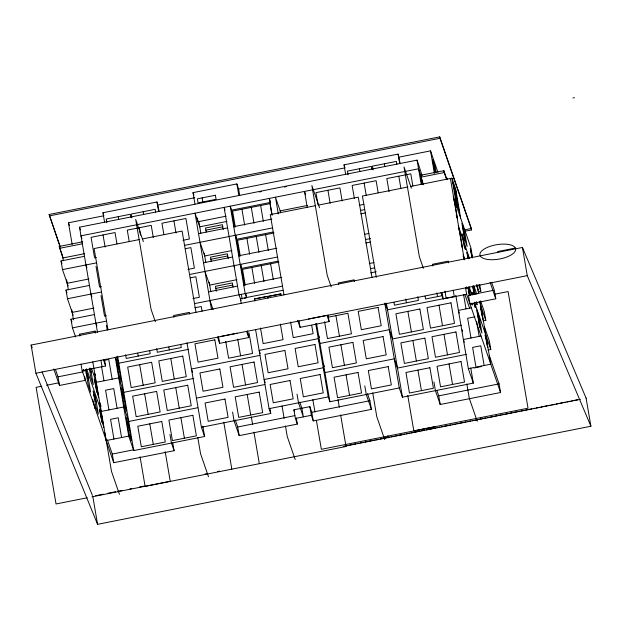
<?xml version="1.0" encoding="UTF-8"?>
<svg xmlns="http://www.w3.org/2000/svg" width="622" height="622" viewBox="0 0 622 622"><rect width="100%" height="100%" fill="white"/><g stroke="black" fill="none" stroke-linecap="round" stroke-linejoin="round"><path stroke-width="0.93" d="M572.948 97.988L574.471 97.67M60.124 247.035L49.13 214.473L439.738 136.879L471.367 228.499L471.608 229.907L464.937 231.236M49.371 215.888L439.979 138.294L471.608 229.907M194.935 203.915L193.007 192.641L236.865 183.933L238.615 189.002L239.734 195.572M104.558 222.124L102.949 212.732L157.001 201.994L159.17 211.581M345.63 174.238L344.02 164.838L398.072 154.1L400.241 163.695M72.175 244.407L68.474 222.793L103.991 215.741M158.042 205.003L194.756 197.71M238.615 189.002L345.062 167.854M399.114 157.117L430.533 150.874L437.942 172.356M97.506 332.513L79.499 227.185L417.074 160.126L422.089 175.521M259.39 191.965L261.287 191.584M284.378 186.997L286.268 186.623M245.908 293.763L246.553 297.518L245.177 293.553L230.241 206.177L231.617 210.15L270.656 202.391M84.475 253.683L62.892 257.974L59.238 246.444L82.695 241.787M423.1 184.081L420.41 175.334L443.867 170.677L446.829 179.26M59.564 248.326L82.081 243.855M420.736 177.216L444.186 172.558L446.557 179.424M226.12 216.184L197.99 221.766L197.345 218.011M226.929 221.432L199.74 226.836L195.02 213.175L211.402 309.002M278.306 213.952L275.445 197.197L280.164 210.858L307.354 205.454M139.585 239.509L94.109 248.551L107.995 329.808M142.43 238.949L182.106 231.065L196 312.33M407.9 186.997L362.416 196.031L376.31 277.295M410.745 186.429L451.945 178.18L455.693 189.034L460.669 218.159M315.766 205.602L270.282 214.637L284.005 294.945M318.604 205.042L358.28 197.158L372.01 277.466M205.874 230.163L222.762 226.812M68.156 285.98L62.503 269.614L61.026 260.968L84.475 256.311M198.519 233.654L227.59 227.877M233.748 226.657L271.837 219.092M96.41 257.492L94.567 257.858L91.061 237.324L115.031 232.558L116.944 243.762M182.961 240.294L189.415 239.011L185.908 218.485L161.938 223.244L163.858 234.44M359.345 205.26L363.948 204.343M62.503 269.614L96.41 262.873M184.796 245.317L272.358 227.924M360.807 210.353L364.609 209.598M185.356 248.707L190.884 247.603L194.398 268.136L187.945 269.419M360.814 213.851L365.417 212.934M272.902 232.06L236.593 239.268L235.225 235.303M274.03 232.978L237.55 240.224L240.263 256.101M67.215 283.274L88.892 278.967M231.905 250.557L204.716 255.961L199.996 242.3M210.85 259.288L227.738 255.937M73.132 315.105L67.479 298.739L66.002 290.093L89.459 285.436M203.503 262.779L232.566 257.003M238.724 255.782L276.813 248.217M101.394 286.61L99.551 286.983L96.037 266.449M364.321 234.385L368.932 233.468M67.479 298.739L101.386 291.998M189.772 274.442L277.342 257.049M365.783 239.478L370.541 238.537M190.332 277.832L195.868 276.728L199.374 297.262L192.921 298.544M365.79 242.977L370.401 242.059M277.886 261.186L241.569 268.393L240.201 264.428M279.006 262.103L242.526 269.349L245.239 285.226M464.696 229.821L471.367 228.499M72.191 312.399L93.868 308.092M236.889 279.682L209.692 285.086L204.98 271.425M215.826 288.414L232.714 285.055M75.604 336.968L72.455 327.864L70.978 319.218L94.435 314.561M208.479 291.905L237.542 286.128M243.7 284.907L281.789 277.342M106.37 315.735L104.527 316.1L101.021 295.574M369.297 263.51L373.908 262.593M72.455 327.864L106.37 321.123M194.748 303.567L282.318 286.174M370.766 268.603L374.568 267.849M194.826 307.797L201.279 306.514L202.08 311.187M282.862 290.303L240.395 298.747L241.188 303.396M370.696 272.864L376.224 271.767M244.314 298.272L246.18 297.907M254.919 300.986L254.53 298.925L280.872 293.911M268.673 296.329L279.931 294.097M79.764 335.942L79.468 334.208L95.073 331.114L95.695 332.91M515.335 248.054L497.67 251.568L497.911 252.26M586.079 398.049L590.9 426.233L97.576 524.33L35.921 373.247L31.1 345.062L522.441 247.463L586.111 398.189M221.245 336.339L237.192 333.174M308.442 319.016L325.329 315.665M35.921 373.247L527.254 275.647L590.9 426.233M104.224 360.348L108.757 359.446L112.131 379.179M328.556 317.111L347.916 313.263L351.43 333.796L327.46 338.562L324.591 321.761M442.133 295.699L425.541 298.995L425.067 296.196M188.723 349.307L118.786 363.201L116.602 356.873M455.568 296.297L387.522 309.818L385.197 303.093M478.03 291.835L480.837 291.283L479.655 284.363M81.031 364.072L82.151 370.65L105.608 365.985L104.48 359.407M217.451 336.961L219.652 343.336L248.714 337.559L247.595 330.982M297.643 320.307L300.076 327.359L329.139 321.582L328.019 315.004M440.982 292.55L443.183 298.925L466.64 294.268L500.554 392.513L440.213 404.502L435.423 390.639L433.946 381.994M55.467 369.484L58.001 376.831L82.881 371.886M493.378 290.342L468.498 295.287L469.975 303.925L495.781 298.801L494.303 290.155L491.769 282.816M494.918 294.183L508.096 291.562L528.031 408.195L413.824 430.883L407.775 395.506M41.775 386.208L36.099 387.335L56.034 503.968L87.251 497.763M46.502 385.275L58.802 382.825M53.78 368.955L59.479 385.469L85.284 380.345L84.693 376.885M471.437 307.804L458.383 310.394L459.324 313.107M259.856 355.411L191.452 369.002L192.618 372.36M474.881 316.831L467.627 318.27L471.002 338.003M193.699 378.433L123.762 392.327L118.771 377.857L96.332 382.312L91.597 368.597M461.485 325.236L392.498 338.943L389.31 329.699L319.957 343.476L318.293 338.656L259.141 350.404L260.253 353.615M483.014 320.96L485.813 320.4L484.336 311.762L480.596 300.908M481.055 336.004L463.367 339.519L464.3 342.232M196.435 398.127L264.832 384.536M197.734 407.744L128.738 421.452L123.747 406.982L101.308 411.437L86.575 368.76M466.469 354.361L397.474 368.068L394.286 358.824L324.933 372.601L323.269 367.781L264.117 379.529L265.229 382.74M487.99 350.085L490.797 349.525L489.32 340.887L484.32 326.418M202.834 426.156L204.599 436.496L133.722 450.569L128.723 436.108L106.292 440.563L82.151 370.65M455.817 295.364L468.343 368.644L473.948 367.532L474.034 367.999L481.171 366.583L481.086 366.109M255.603 329.738L269.093 408.654L328.245 396.898L329.917 401.726L399.262 387.949L402.457 397.186L473.334 383.113L470.768 368.076M186.958 342.699L201.411 427.252L270.764 413.474L269.956 408.778M232.589 412.122L234.066 420.767L239.198 435.633L297.332 424.087L295.388 418.458L293.911 409.812L309.849 406.648L311.785 412.277L313.263 420.915L371.396 409.369L369.919 400.723L367.501 393.734M235.303 419.99L237.721 426.987L294.898 415.628M311.785 412.277L369.919 400.723M107.388 439.909L112.271 454.052L133.955 449.745M295.388 418.458L311.327 415.294L313.263 420.915M436.939 390.663L438.735 395.856L499.077 383.875L500.554 392.513M104.784 432.819L106.113 440.601L113.748 462.698L174.09 450.709L172.76 442.934M435.555 426.622L321.349 449.309L316.442 420.627M345.156 445.958L348.211 445.344M349.743 445.041L351.274 444.738M352.806 444.435L355.862 443.828M357.393 443.525L358.925 443.222M360.449 442.911L363.512 442.304M365.044 442.001L366.568 441.698M368.1 441.395L371.163 440.788M372.687 440.485L374.219 440.174M375.75 439.871L378.806 439.264M380.337 438.961L381.869 438.658M383.401 438.354L386.456 437.74M387.988 437.437L389.512 437.134M391.044 436.831L394.107 436.224M395.631 435.921L397.163 435.618M398.694 435.307L401.75 434.7M403.281 434.397L404.813 434.094M406.345 433.791L409.4 433.184M410.932 432.873L412.464 432.57M413.988 432.267L417.051 431.66M418.583 431.357L420.107 431.054M421.638 430.751L424.702 430.136M426.226 429.833L427.757 429.53M429.289 429.227L432.344 428.62M433.876 428.317L435.408 428.006M436.939 427.703L439.995 427.096M441.527 426.793L443.058 426.49M444.582 426.187L447.646 425.572M449.177 425.269L450.701 424.966M452.233 424.663L455.296 424.056M456.82 423.753L458.352 423.45M459.883 423.139L462.939 422.532M464.471 422.229L466.002 421.926M467.526 421.623L470.59 421.016M472.121 420.705L473.645 420.402M475.177 420.099L478.24 419.492M479.764 419.189L481.296 418.886M482.827 418.583L485.883 417.968M487.415 417.665L488.946 417.362M490.478 417.059L493.534 416.452M495.065 416.149L496.597 415.838M498.121 415.535L501.184 414.928M502.716 414.625L504.24 414.322M505.772 414.019L508.835 413.405M510.359 413.101L511.89 412.798M513.422 412.495L516.478 411.888M518.009 411.585L519.541 411.282M521.073 410.971L524.128 410.364M525.66 410.061L527.192 409.758M528.716 409.455L531.779 408.848M533.311 408.537L534.834 408.234M536.366 407.931L539.429 407.324M540.953 407.021L542.485 406.718M544.017 406.415L547.072 405.801M548.604 405.497L550.136 405.194M551.66 404.891L554.723 404.284M556.255 403.981L557.779 403.67M559.31 403.367L562.374 402.761M563.897 402.457L565.429 402.154M566.961 401.851L570.016 401.237M571.548 400.933L573.08 400.63M574.611 400.327L577.667 399.721M95.64 495.726L103.26 494.21M108.018 493.262L115.638 491.745M117.542 491.364L122.301 490.424M129.92 488.908L131.825 488.527M139.445 487.01L144.211 486.062M205.159 473.948L207.064 473.567M217.537 471.484L219.442 471.103M343.251 446.487L580.396 399.324M91.978 496.83L170.241 481.28L165.18 451.642M31.1 345.062L32.196 347.745M42.047 371.909L92.414 495.4M490.074 282.279L495.781 298.801M452.762 182.495L456.206 192.493M455.918 200.999L459.37 210.998M447.342 179.564L446.728 177.775L447.047 179.634M453.213 196.568L470.862 247.688L472.619 257.928M453.78 199.701L454.729 202.445L457.489 218.602L456.221 214.94M463.685 233.631L464.237 235.24M458.212 225.732L462.854 239.19M464.401 243.668L469.346 258.006M478.652 284.954L480.837 291.283M458.756 228.826L459.705 231.571L462.465 247.727L461.197 244.065M469.027 258.581L466.889 252.392L467.861 258.044M434.413 169.814L434.972 171.423L433.2 161.059M463.188 254.857L464.735 259.343M474.018 286.229L476.802 294.292M479.274 301.46L485.813 320.4M463.102 256.116L464.051 258.861M473.373 285.871L475.301 294.323M473.645 291.881L474.197 293.491L472.907 285.949M476.141 302.028L477.09 304.78L476.6 301.927M472.844 294.875L471.911 292.185L472.362 294.812M469.097 286.672L471.88 294.75M474.664 302.813L490.797 349.525M468.879 287.131L470.652 295.613M473.808 303.272L475.356 307.75L474.407 302.206M468.832 292.216L469.385 293.825M478.473 320.143L479.026 321.753M466.508 287.294L466.982 288.686L466.687 286.929M471.647 303.287L472.277 305.114L471.95 303.217M489.304 355.543L499.077 383.875M464.898 294.548L469.602 308.17M421.071 176.057L418.552 168.772L80.977 235.831L81.925 238.56M420.41 175.334L422.781 182.207M423.115 184.493L420.666 177.387L421.794 183.98M411.36 188.217L404.012 166.937L419.376 256.8L423.349 268.323M468.343 368.644L473.334 383.113M477.206 421.234L469.276 398.267L466.827 383.93M344.02 164.838L344.798 167.1M319.529 207.717L311.871 185.543L327.234 275.406L331.215 286.929M305.697 194.865L304.508 191.42L307.214 207.25M384.723 439.661L376.792 416.693L372.71 392.793M371.396 409.369L366.265 394.503L364.787 385.858M326.939 315.206L329.139 321.582M318.48 334.83L319.366 337.404M270.383 201.598L269.287 198.418L272.148 215.181M323.456 363.956L324.35 366.529M299.75 402.076L301.88 408.234L303.357 416.872L298.498 402.815L297.021 394.169M224.387 208.261L224.977 209.979M293.911 409.812L294.463 411.422M254.53 298.925L267.67 296.313L267.981 298.171M234.043 265.648L234.673 267.468M241.002 300.504L239.019 294.774L224.091 207.398M295.186 459.518L287.255 436.551L285.459 426.039M246.592 331.394L248.714 337.559M269.093 408.654L270.764 413.474M193.007 192.641L193.885 195.176M209.956 300.543L213.097 309.655M143.355 241.624L135.697 219.449L151.06 309.321L155.345 321.722M201.411 427.252L204.599 436.496M208.502 476.74L200.572 453.772L197.788 437.523M102.949 212.732L103.47 214.232M174.09 450.709L171.454 443.074L169.977 434.436M79.499 227.185L80.448 229.915M85.96 264.949L86.901 267.685M68.474 222.793L69.407 225.483M116.78 362.704L119.237 369.818M90.936 294.074L91.877 296.811M121.764 391.829L124.213 398.943M95.912 323.199L96.853 325.936M126.818 421.428L129.275 428.535M103.407 359.609L105.608 365.985M49.13 214.473L60.202 246.537M59.238 246.444L62.573 256.093M61.026 260.968L61.967 263.697M66.002 290.093L66.943 292.822M94.855 373.674L95.477 375.478M79.468 334.208L80.013 335.771M89.972 368.854L91.224 372.477M70.978 319.218L71.919 321.947M99.831 402.799L101.083 406.415M85.75 369.748L87.904 375.983L90.664 392.14L88.215 385.026L85.587 369.686M86.147 372.928L88.596 380.042M93.829 394.962L96.286 402.069M83.379 369.826L83.884 371.295L83.558 369.406M119.416 494.319L111.486 471.352L92.779 361.872M522.441 247.463L527.254 275.647M477.276 285.195L478.707 293.568M480.083 301.616L490.781 364.189L475.978 367.128L472.611 347.395L480.767 345.778L484.141 365.503M472.308 257.43L470.333 248.528L471.865 257.516M476.981 284.759L477.898 290.147L476.538 284.845M462.473 224.876L465.233 241.033M467.449 254.001L468.249 258.713M477.261 311.389L480.021 327.545M472.673 286.229L474.065 294.361M455.242 189.679L458.398 208.183M453.726 185.309L456.89 203.814M476.592 321.349L479.165 336.378M451.945 178.18L456.921 207.305M450.421 178.553L464.307 259.817M468.257 287.232L469.672 295.481M468.024 287.504L469.4 295.528M439.738 136.879L439.979 138.294M465.513 287.691L466.64 294.268M443.867 170.677L444.186 172.558M463.615 294.781L466.026 308.877M480.402 417.455L480.728 419.368M436.069 172.263L435.097 166.556L432.64 159.45L434.84 172.294M462.232 329.777L462.511 331.433M430.533 150.874L434.381 173.421M448.61 262.857L448.314 261.131L432.508 264.264L432.803 265.998M453.22 290.272L454.324 296.717M444.901 290.972L446.161 298.335M442.055 292.356L443.183 298.925M421.218 178.996L422.183 184.648M417.074 160.126L421.257 184.594M436.885 292.884L437.523 296.616M438.992 305.208L442.506 325.741M443.976 334.333L447.482 354.867M449.03 363.924L452.544 384.458M412.86 185.939L410.784 173.81L386.822 178.568L389.053 191.638M398.072 154.1L399.682 163.5M438.735 395.856L440.213 404.502M396.859 164.208L396.377 161.409L372.415 166.167L373.052 169.899M398.803 176.189L400.879 188.326M417.766 296.678L418.404 300.418L394.434 305.177L393.959 302.378M384.396 163.788L384.87 166.587M405.785 299.065L406.423 302.797M407.884 311.389L411.399 331.923M412.868 340.514L416.375 361.04M417.922 370.106L421.436 390.639M378.184 192.828L376.116 180.699L352.145 185.457L354.377 198.527M371.87 169.168L371.388 166.369L347.426 171.136L348.063 174.868M386.394 303.241L402.457 397.186M384.808 303.396L399.262 387.949M364.127 183.078L366.202 195.215M359.407 168.749L359.889 171.555M387.918 435.882L388.245 437.795M342.139 200.953L339.907 187.891L315.937 192.649L318.013 204.786M354.454 281.564L354.159 279.83L338.352 282.971L338.648 284.697M327.926 190.27L330.158 203.34M335.934 315.649L339.441 336.175M340.91 344.767L344.425 365.301M346.05 374.833L349.564 395.367M338.01 399.635L339.317 407.286M340.623 414.928L346.019 446.479L145.12 486.388L140.051 456.75M316.567 323.658L329.917 401.726M315.719 323.619L328.245 396.898M311.723 325.438L313.13 333.68L293.242 337.629L290.583 322.056M312.85 399.596L314.973 412.028M280.164 210.858L280.483 212.74M298.949 320.781L300.076 327.359M309.849 406.648L311.327 415.294M271.9 214.878L269.987 203.666L232.574 211.099L235.287 226.976M280.802 293.708L281.191 295.769M260.634 205.524L263.347 221.401M265.61 234.649L268.323 250.526M270.593 263.775L273.307 279.651M280.382 324.085L283.049 339.659L263.16 343.608L260.501 328.035M296.297 418.031L297.332 424.087M251.28 207.383L253.994 223.259M256.256 236.508L258.97 252.384M261.232 265.633L263.953 281.509M282.03 405.964L284.153 418.388M241.927 209.241L244.64 225.117M246.903 238.366L249.616 254.242M251.879 267.491L254.592 283.368M236.865 183.933L238.794 195.207M231.617 210.15L234.51 227.061M235.948 235.513L239.486 256.178M240.932 264.638L244.462 285.304M249.049 332.902L252.563 353.436L228.593 358.202L225.724 341.4M241.328 294.346L242.137 299.042M223.244 229.65L222.396 224.674L205.509 228.025L206.201 232.06M228.22 258.775L227.372 253.799L210.485 257.15L211.177 261.186M233.04 286.952L232.348 282.924L215.461 286.275L216.316 291.259M251.319 416.857L252.625 424.507M253.939 432.15L259.327 463.701M237.705 339.021L240.582 355.815M242.044 364.406L245.558 384.94M247.183 394.472L250.697 415.006M202.134 197.889L202.826 201.948M237.721 426.987L239.198 435.633M198.776 221.199L200.859 233.413M204.234 253.138L205.843 262.538M209.21 282.264L210.819 291.664M218.524 336.759L219.652 343.336M223.803 422.322L231.812 469.167M173.927 220.864L175.995 232.993M189.726 314.094L189.43 312.368L173.624 315.51L173.919 317.236M157.001 201.994L158.61 211.387M180.808 344.72L181.282 347.519L157.319 352.277L156.682 348.545M155.655 212.118L155.181 209.319L131.211 214.085L131.848 217.817M153.307 237.503L151.232 225.366L127.269 230.132L129.182 241.328M168.819 347.099L169.301 349.898M170.77 358.49L174.277 379.023M175.746 387.615L179.26 408.149M180.885 417.681L184.4 438.207M143.2 211.698L143.674 214.504M139.25 227.753L140.525 235.217M130.674 217.086L130.192 214.287L106.23 219.045L106.867 222.777M149.7 350.894L150.182 353.7L126.212 358.459L125.574 354.727M118.211 216.666L118.685 219.465M137.719 353.28L138.193 356.079M139.662 364.671L143.177 385.205M144.638 393.796L148.153 414.322M149.778 423.854L153.292 444.388M103.042 234.945L105.118 247.074M117.605 356.282L133.722 450.569M117.892 363.878L118.584 367.936M122.876 393.003L123.568 397.054M127.93 422.595L128.622 426.653M115.233 357.191L128.723 436.108M106.432 325.36L107.233 330.025M117.107 408.304L113.74 388.571L105.577 390.196L108.951 409.921M121.578 437.53L118.203 417.797L110.56 419.314L113.927 439.046M100.935 360.247L102.039 366.692M101.565 366.708L103.975 380.796M95.073 331.114L95.368 332.84M112.271 454.052L113.748 462.698M90.532 368.418L93.292 384.575L90.843 377.468L89.249 368.162M90.159 368.162L90.579 370.595M94.941 396.128L95.632 400.187M94.49 405.497L94.972 408.312L92.779 399.596M87.251 374.102L87.951 378.153M62.394 255.082L63.351 260.665M66.624 279.814L68.327 289.79M71.748 309.803L73.466 319.848M92.779 496.294L97.576 524.33M58.001 376.831L59.479 385.469M215.391 195.254L197.353 198.838L198.045 202.896L216.091 199.312L215.391 195.254M214.847 339.853L194.966 343.803L198.091 362.121L217.98 358.171L214.847 339.853M378.09 307.423L358.202 311.373L361.335 329.699L381.224 325.749L378.09 307.423M151.644 362.292L127.681 367.05L131.188 387.584L155.158 382.818L151.644 362.292M182.751 356.111L158.789 360.869L162.295 381.403L186.266 376.644L182.751 356.111M419.873 309.01L395.903 313.768L399.417 334.302L423.38 329.536L419.873 309.01M450.981 302.828L427.011 307.587L430.517 328.121L454.488 323.362L450.981 302.828M284.892 350.458L265.003 354.408L268.136 372.733L288.025 368.784L284.892 350.458M314.981 344.487L295.092 348.437L298.226 366.755L318.114 362.805L314.981 344.487M254.033 362.027L230.062 366.793L233.577 387.319L257.539 382.561L254.033 362.027M352.892 342.388L328.929 347.154L332.436 367.688L356.406 362.921L352.892 342.388M219.83 368.978L199.942 372.928L203.075 391.246L222.956 387.296L219.83 368.978M383.066 336.549L363.178 340.498L366.311 358.824L386.2 354.867L383.066 336.549M156.627 391.409L132.657 396.175L136.171 416.709L160.134 411.943L156.627 391.409M187.727 385.236L163.765 389.994L167.271 410.528L191.242 405.769L187.727 385.236M424.849 338.127L400.879 342.893L404.393 363.427L428.356 358.661L424.849 338.127M455.957 331.954L431.987 336.712L435.501 357.246L459.464 352.487L455.957 331.954M290.031 380.524L270.142 384.474L273.276 402.792L293.164 398.842L290.031 380.524M320.12 374.545L300.232 378.495L303.365 396.82L323.253 392.871L320.12 374.545M259.172 392.093L235.202 396.852L238.716 417.385L262.678 412.627L259.172 392.093M358.031 372.454L334.068 377.212L337.575 397.746L361.545 392.987L358.031 372.454M224.97 399.044L205.081 402.994L208.214 421.312L228.095 417.362L224.97 399.044M388.206 366.615L368.317 370.564L371.451 388.882L391.339 384.932L388.206 366.615M429.911 367.726L405.941 372.485L409.455 393.018L433.417 388.26L429.911 367.726M461.011 361.545L437.048 366.304L440.555 386.837L464.525 382.079L461.011 361.545M161.767 421.475L137.796 426.241L141.311 446.767L165.273 442.009L161.767 421.475M192.867 415.294L168.904 420.06L172.411 440.594L196.381 435.828L192.867 415.294M515.514 248.396L515.047 247.517A18.1 7.301 -9.7 0 0 486.241 247.914A18.1 7.301 -9.7 0 0 490.307 259.693A18.1 7.301 -9.7 0 0 515.677 249.336L515.514 248.396M464.37 230.373L461.913 223.267L464.673 239.423L467.13 246.53L464.37 230.373M463.507 238.42L461.959 233.934L463.849 245.021L465.396 249.5L463.507 238.42M481.195 309.391L480.293 306.778L482.882 319.273L481.195 309.391M479.158 316.886L476.701 309.779L479.461 325.936L481.918 333.042L479.158 316.886M486.023 337.653L485.121 335.04L487.71 347.535L486.023 337.653M118.545 365.759L116.089 358.653L118.849 374.809L121.306 381.916L118.545 365.759M123.521 394.884L121.072 387.778L123.832 403.927L126.282 411.041L123.521 394.884M128.583 424.476L126.126 417.37L128.886 433.526L131.343 440.633L128.583 424.476M94.987 381.154L94.225 378.946L96.915 392.428L94.987 381.154M96.659 385.982L95.889 383.766L98.579 397.256L96.659 385.982M95.594 398.018L93.137 390.904L95.897 407.06L98.354 414.166L95.594 398.018M100.126 411.22L99.364 409.012L102.055 422.493L100.126 411.22M101.798 416.04L101.028 413.832L103.719 427.314L101.798 416.04"/></g></svg>
